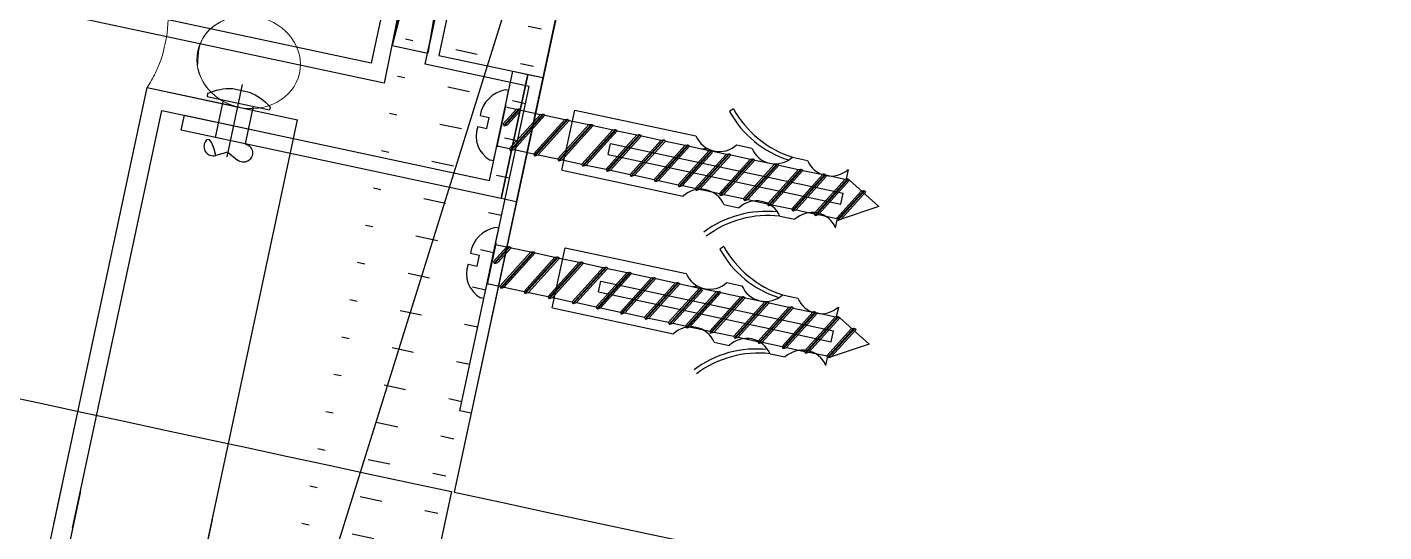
# Model space of a CAD drawing. Header units: inches. Extents: x 0 to 1813292486, y 0 to 3473589894.
# Drawn here: x 600485604.7 to 600485780.9, y 3473212659.6 to 3473212725.2 of the extents above; entities that cross this region are included whole.
import ezdxf

# ---------------------------------------------------------------- set-up
doc = ezdxf.new("R2010")
doc.units = ezdxf.units.IN
doc.header["$LTSCALE"] = 1000
doc.header["$MEASUREMENT"] = 0
doc.linetypes.add('AX-MALL-WALL-P02-QT$0$CENTER', pattern=[2, 1.25, -0.25, 0.25, -0.25])
doc.linetypes.add('AX-MALL-WALL-P02-QT$0$DASH', pattern=[0.35, 0.25, -0.1])
for name, color, linetype in [('A-Anno-Note', 241, 'Continuous'), ('AX-MALL-P02-200$0$A-Anno-Note', 241, 'Continuous'), ('AX-MALL-WALL-P02$0$A-Anno-Note', 241, 'Continuous'), ('AX-MALL-WALL-P02-QT$0$0BJECT', 7, 'Continuous'), ('AX-MALL-WALL-P02-QT$0$1', 1, 'Continuous'), ('AX-MALL-WALL-P02-QT$0$1填充', 8, 'Continuous'), ('AX-MALL-WALL-P02-QT$0$8', 8, 'Continuous'), ('AX-MALL-WALL-P02-QT$0$8 填充 虚线 打断线 0.1', 8, 'Continuous'), ('AX-MALL-WALL-P02-QT$0$A-Anno-Note', 241, 'Continuous'), ('AX-MALL-WALL-P02-QT$0$A-Curt', 151, 'Continuous'), ('AX-MALL-WALL-P02-QT$0$A-Detl-Fine', 152, 'Continuous'), ('AX-MALL-WALL-P02-QT$0$A-Detl-Patt', 8, 'Continuous'), ('AX-MALL-WALL-P02-QT$0$A-Detl-Thin', 131, 'Continuous'), ('AX-MALL-WALL-P02-QT$0$A-Hdrl', 31, 'Continuous'), ('AX-MALL-WALL-P02-QT$0$A-Wall', 2, 'Continuous'), ('AX-MALL-WALL-P02-QT$0$A-Wall-Patt', 13, 'Continuous'), ('AX-MALL-WALL-P02-QT$0$AP', 3, 'Continuous'), ('AX-MALL-WALL-P02-QT$0$GASKET', 2, 'Continuous'), ('AX-MALL-WALL-P02-QT$0$STSF', 2, 'Continuous')]:
    doc.layers.add(name, color=color, linetype=linetype)
doc.layers.add('AX-MALL-WALL-P02-QT$0$AM_SUPPR', color=6, linetype='Continuous', lineweight=30)

# ---------------------------------------------------------------- blocks, each defined once
blk = doc.blocks.new('AX-MALL-WALL-P02-QT$0$tj')
at = {"layer": 'AX-MALL-WALL-P02-QT$0$A-Detl-Patt'}
h = blk.add_hatch(dxfattribs=at)
h.set_pattern_fill('STEEL', color=256, scale=100.0000000000001, angle=50.43183869082386)
h.set_pattern_definition([(75.00000000004839, (-14278.19445574284, 156289.8254051208), (-153.3407249234246, 41.08752340989569), []), (75.00000000004839, (-14317.88195610046, 156358.5661673546), (-153.3407249234246, 41.08752340989569), [])])
edge = h.paths.add_edge_path()
edge.add_line((88101.273016572, 47666.64152574539), (87883.93542659283, 47459.84604215622))
edge.add_line((87883.93542659283, 47459.84604215622), (91571.54751467705, 43584.64122533798))
edge.add_arc((262949.389629302, 558937.705083496), 543101.4133620498, 251.6057364187558, 260.0288666978238)
edge.add_arc((172180.8466627672, -2862.146247219684), 27099.9982179492, 64.7128659603706, 96.9316049602786, ccw=False)
edge.add_arc((262948.9730309481, 558936.3205539446), 543099.9677998082, 261.6155114784545, 271.7251478115656)
edge.add_line((279298.9759148359, 16082.51663446426), (279298.9759315252, 16382.65274763107))
edge.add_arc((262948.9742454757, 558936.3204835369), 542799.9676941936, 261.62020364125146, 271.7261014454634, ccw=False)
edge.add_arc((172180.8456921196, -2862.14609140989), 27400.00151046549, 64.80631838577902, 96.83815911678944)
edge.add_arc((262949.394896181, 558937.7037490648), 542801.4137571028, 251.6136389015772, 260.02417327084333, ccw=False)
edge.add_line((91737.26096642017, 43845.69257831573), (88101.273016572, 47666.64152574539))
blk.add_lwpolyline([(88103.03003954887, 47737.33037519455), (87813.24658572674, 47461.60306501389), (91543.92713344097, 43541.13421487808, 0.03677856867194786), (168908.9495433569, 23989.2463850975, -0.1416543586965341), (183742.0972260237, 21592.70785188675, 0.04416604653312874), (279348.9759123325, 16034.00206041336), (279348.9759345055, 16434.18465709686, -0.04414427716130016), (183859.0483468771, 21979.79425859451, 0.1405450684183163), (168919.8474783897, 24393.46752309799, -0.03670519880877311), (91764.87840116024, 43889.20268630981), (88103.03007543087, 47737.33033752441)], format="xyb", dxfattribs=at)
blk.add_lwpolyline([(88101.273016572, 47666.64152574539), (87883.93542659283, 47459.84604215622), (91571.54751467705, 43584.64122533798, 0.0367693963449814), (168910.2986617088, 24039.77597379684, -0.1415142461245126), (183756.7420067787, 21641.08926153183, 0.04414024362697595), (279298.9759148359, 16082.51663446426), (279298.9759315252, 16382.65274763107, -0.04412389944666065), (183844.4648458958, 21931.40288829803, 0.1406825130026793), (168918.4574091434, 24342.94360637665, -0.03671436212623864), (91737.26096642017, 43845.69257831573)], format="xyb", close=True, dxfattribs=at)
at = {"layer": 'AX-MALL-WALL-P02-QT$0$A-Detl-Patt', "linetype": 'AX-MALL-WALL-P02-QT$0$DASH'}
blk.add_lwpolyline([(132859.3256877661, 31028.81037187576, 0.01157910886801878), (157439.846178174, 25572.01830101013, -0.462333613769394), (158405.7177597284, 23842.72780036926, 0.01722036223352319), (157511.3607667685, 21164.70069742203, 0.01722036223352319)], format="xyb", dxfattribs=at)
at = {"layer": 'AX-MALL-WALL-P02-QT$0$A-Detl-Thin'}
blk.add_lwpolyline([(132955.0325908661, 31417.19186973572, 0.01157910886800202), (157517.4692392349, 25964.41434717178, -0.4623336138809657), (158780.5320760012, 23703.03446149826, 0.01722036223491924), (157894.9001518488, 21051.13336324692, 0.01722036223491924)], format="xyb", dxfattribs=at)
at = {"layer": 'AX-MALL-WALL-P02-QT$0$A-Hdrl', "ltscale": 6}
for points in [[(132907.1791398525, 31223.00112438202, 0.0115791088679423), (157478.6577087641, 25768.216319561, -0.462333613938532), (158593.1249176264, 23772.88112783432, 0.0172203622342485), (157703.1304593086, 21107.91702842712)], [(132883.2524142265, 31125.90575170517, 0.01157910886798392), (157459.251943469, 25670.1173081398, -0.462333613904387), (158499.4213386774, 23807.8044629097, 0.01722036223404632), (157607.2456126213, 21136.30886173248, 0.01722036223404632)]]:
    blk.add_lwpolyline(points, format="xyb", dxfattribs=at)
blk = doc.blocks.new('AX-MALL-WALL-P02-QT$0$jjzx2')
at = {"layer": 'AX-MALL-WALL-P02-QT$0$A-Detl-Fine'}
blk.add_lwpolyline([(163801.0611921549, -125306.612030983), (163748.639652729, -125551.0542163849), (164139.8305363655, -125634.9465613365), (164192.1615567207, -125390.4849977493)], dxfattribs=at)
blk = doc.blocks.new('AX-MALL-WALL-P02-QT$0$GB12618-90-4×10铆厚5')
at = {"color": 3, "linetype": 'Continuous'}
for p, q in [((-0.3828890285466002, 4.144999999999996), (2.842170943040401e-13, 4.144999999999996)), ((2.842170943040401e-13, 4.144999999999996), (-2.557953848736361e-13, -4.144999999999982)), ((1.13686837721616e-13, 2), (5.000000000000085, 2)), ((-1.699999999999875, 1.090000000000003), (-1.700000000000017, -1.090000000000003)), ((6.5, 0), (7.260859888279697, 1.439128983241929)), ((6.5, 0), (7.260859888279697, -1.439128983241929)), ((-5.684341886080801e-14, -2), (5.000000000000171, -2)), ((-0.3828890285466002, -4.144999999999996), (-2.557953848736361e-13, -4.144999999999982))]:
    blk.add_line(p, q, dxfattribs=at)
at = {"color": 1, "linetype": 'AX-MALL-WALL-P02-QT$0$CENTER', "ltscale": 2.357947691000002}
blk.add_line((-2.470786271884123, 0), (7.1549121964959, 0), dxfattribs=at)
at = {"color": 3, "linetype": 'Continuous'}
for centre, radius, start, end in [((5.007748688829707, 0), 6.8, 142.4423901337784, 170.5515263407792), ((6.200000000000017, 1.999999999999986), 1.2, 332.1348283377681, 179.9999999999992), ((5.007748688829707, 0), 6.8, 189.4484736592125, 217.5576098662215), ((6.200000000000017, -1.999999999999986), 1.2, 180.0000000000008, 27.865171662232)]:
    blk.add_arc(centre, radius, start, end, dxfattribs=at)
blk = doc.blocks.new('AX-MALL-WALL-P02-QT$0$jmhgfjrwtuh45trhg')
at = {"layer": 'AX-MALL-WALL-P02-QT$0$8'}
h = blk.add_hatch(dxfattribs=at)
h.set_pattern_fill('HONEY', color=256, scale=0.25, angle=540, style=0)
h.set_pattern_definition([(180, (174902.8055026438, 260502.9244215135), (-1.190625000000001, 0.6874074999999996), [0.7937499999999996, -1.587499999999999]), (60.00000000000007, (174902.8055026438, 260502.9244215135), (1.190624857751951, 0.6874077463808479), [0.7937499999999998, -1.5875]), (120.0000000000001, (174902.8055026438, 260502.9244215135), (-1.422480490101788e-07, 1.374815246380847), [-1.587499999999998, 0.793749999999999])])
edge = h.paths.add_edge_path()
edge.add_ellipse((-7.381093692034483, 0.0004881098866462708), major_axis=(-4.500512427303327, 0.0599604968055805), ratio=0.8888964256937906, start_angle=0, end_angle=360)
h = blk.add_hatch(dxfattribs=at)
h.set_pattern_fill('ANSI31', color=256, scale=0.25, angle=540, style=0)
h.set_pattern_definition([(135, (174877.8915891033, 260527.0201570056), (0.5612660075668218, 0.561266007566822), [])])
edge = h.paths.add_edge_path()
edge.add_line((-6.732046198099852, -3.999984314665198), (0.7606497555971146, -3.999992402270436))
edge.add_arc((10.89760908910801, 1.372666469379169e-08), 10.89760908902902, 185.1706430858447, 201.5339390828918, ccw=False)
edge.add_arc((10.89760909097776, 1.46875754336584e-08), 10.89760909097777, 179.9999983242518, 185.1706430899903, ccw=False)
edge.add_arc((10.8976090814998, -3.305050677582244e-10), 10.8976090814998, 172.405914544884, 179.999998245292, ccw=False)
edge.add_arc((10.89760910163166, 2.399151188825499e-08), 10.89760909824084, 166.2009138960958, 172.405914685627, ccw=False)
edge.add_arc((10.89760909118997, 3.20384341279123e-09), 10.89760909305875, 158.4660575048171, 166.2009137768617, ccw=False)
edge.add_line((0.7606499921530485, 3.999993024393916), (-6.732046198099852, 3.999993018805981))
edge.add_line((-6.732046198099852, 3.999993018805981), (-7.434310466051102, 4.000001827254891))
edge.add_arc((-7.346563589607311, -0.7724568381427241), 4.77326525842158, 45.113146065855574, 91.05332694051708, ccw=False)
edge.add_arc((-7.285040638659268, -0.471543983603409), 4.519802628022898, 23.880201270293526, 42.973244887725286, ccw=False)
edge.add_arc((-17.96341248835284, -2.937949023056029), 15.42173703289524, 12.393051035798976, 16.175277688883625, ccw=False)
edge.add_arc((-7.124157124383296, 0.06055414242018581), 4.234584301495465, -16.603288786277403, 4.215310169606482, ccw=False)
edge.add_arc((-6.202524996367059, -0.2415477178019161), 3.265159700863698, 311.88282864647357, 343.85568820323726, ccw=False)
edge.add_arc((-7.167425456053625, 0.5221782191043327), 4.482791074939454, 293.45411963007103, 314.5488009221328, ccw=False)
edge.add_arc((-7.359334706204196, 0.963068322986814), 4.963637149729599, 269.13356864662484, 293.4607319460402, ccw=False)
edge.add_line((-7.434392362833023, -4.000001301988959), (-6.732046198099852, -4.000001301988959))
at = {"layer": 'AX-MALL-WALL-P02-QT$0$1', "lineweight": 5}
blk.add_lwpolyline([(-6.732046198099852, -3.999984314665198), (0.7606497555971146, -3.999992402270436, -0.07151991883264351), (0.04434557817876339, -0.9821176063269377, -0.02256502262157294), (0, 3.334134817123413e-07, -0.03314757349092835), (0.09558088518679142, 1.440163372084498, -0.02708104081121189), (0.3145258761942387, 2.599275596439838, -0.03376249720545622), (0.7606499921530485, 3.999993024393916), (-6.732046198099852, 3.999993018805981), (-7.434310466051102, 4.000001827254891, -0.2031804997258816), (-3.978027198463678, 2.60941007360816, -0.08350238853102138), (-3.152160692960024, 1.358188005164266, -0.01650457541436716), (-2.901027917861938, 0.3718159478157759, -0.09108895525925141), (-3.066128842532635, -1.149450266733766, -0.1404200751386546), (-4.02267349883914, -2.672497186809778, -0.09230372069197638), (-5.383209191262722, -3.590240551158786, -0.1065477416812411), (-7.434392362833023, -4.000001301988959), (-6.732046198099852, -4.000001301988959)], format="xyb", dxfattribs=at)
blk.add_ellipse((-7.381093692034483, 0.0004881098866462708), major_axis=(-4.500512427301946, 0.05996049685588117), ratio=0.8888964256939306, dxfattribs=at)
blk = doc.blocks.new('AX-MALL-WALL-P02-QT$0$pzd')
for p, q in [((-46.99231773451902, 3.870509743701405), (-46.98238723502436, 2.827295852588577)), ((-51.89071414621139, 3.637978807091713e-12), (-47.44426745038072, 2.627295852584211)), ((-47.4650342187233, -2.549312040882796), (-51.89071414621139, 3.637978807091713e-12)), ((-46.99816657703195, 0.7273625492634892), (-46.99816657703195, -0.7147973545615969)), ((-46.99231773451902, -3.870509743701405), (-46.99231773451902, -2.585558247239533))]:
    blk.add_line(p, q)
at = {"layer": 'AX-MALL-WALL-P02-QT$0$0BJECT'}
for p, q in [((-39.582473202041, 3.913673162471241), (-41.582473202041, 3.913673162471241)), ((-32.17262866956298, 3.956836581233802), (-34.17262866956298, 3.956836581233802)), ((-10.70183767256094, 4.000000000003638), (-26.76278413708496, 4.000000000003638)), ((-10.67745417730475, 4.000000000003638), (-10.67745417730475, -3.999999999996362)), ((-16.10487232582818, 0.7273625492634892), (-46.99816657703195, 0.7273625492634892)), ((-16.10487232582818, 0.7273625492634892), (-16.10487232582818, -0.7147973545615969)), ((-16.10487232582818, -0.7147973545615969), (-46.99816657703195, -0.7147973545615969)), ((-39.582473202041, -3.913673162471241), (-41.582473202041, -3.913673162471241)), ((-32.17262866956298, -3.956836581233802), (-34.17262866956298, -3.956836581233802)), ((-10.67745417730475, -3.999999999996362), (-26.76278413708496, -3.999999999996362)), ((-30.79212488308258, -8.462003983000614), (-30.37328007823089, -8.00474198261145))]:
    blk.add_line(p, q, dxfattribs=at)
for centre, radius, start, end in [((-40.90485334786354, 17.23789096762266), 13.38967771715128, 275.6678372151979, 319.0483574165744), ((-40.48600854301185, 16.78062896724077), 13.38967771715128, 275.6678372151979, 319.0483574165744), ((-44.30262324288196, 5.800649567903747), 3.310573394341929, 215.6634335188293, 325.2508364694484), ((-36.89277871040395, 5.843812986673584), 3.310573394341929, 215.6634335188293, 325.2508364694484), ((-29.48293417792593, 5.886976405436144), 3.310573394341929, 215.6634335188293, 325.2508364694484), ((-44.30262324288196, -5.800649567903747), 3.310573394341929, 34.7491635305516, 144.3365664811707), ((-36.89277871040395, -5.843812986669946), 3.310573394341929, 34.7491635305516, 144.3365664811707), ((-40.48600854301185, -16.78062896723713), 13.38967771715128, 40.95164258342553, 84.33216278480212), ((-29.48293417792593, -5.886976405436144), 3.310573394341929, 34.7491635305516, 144.3365664811707), ((-40.90485334786354, -17.23789096762266), 13.38967771715128, 40.95164258342553, 84.33216278480212)]:
    blk.add_arc(centre, radius, start, end, dxfattribs=at)
at = {"layer": 'AX-MALL-WALL-P02-QT$0$1', "linetype": 'Continuous'}
for p, q in [((-1.738379279267974, 4.66547399999763), (-1.736824256469845, 3.483230871865089)), ((-1.736824256469845, 4.669052371904399), (-1.288217818088015, 4.665473936289345)), ((-1.736824256469845, 3.483230871865089), (-1.736824256469845, -3.483230871865089)), ((1.202833203278715, 0.744011025668442), (0, 0.744011025668442)), ((0, 0.744011025668442), (0, -0.744011025668442)), ((1.202833203278715, -0.744011025668442), (0, -0.744011025668442)), ((-1.736824256469845, -3.483230871865089), (-1.736824256469845, -4.669052371904399)), ((-1.736824256469845, -4.669052371904399), (-1.299382817625883, -4.669052371897124))]:
    blk.add_line(p, q, dxfattribs=at)
at = {"layer": 'AX-MALL-WALL-P02-QT$0$1', "color": 2, "linetype": 'Continuous'}
for p, q in [((-47.44426745038072, 2.627295852584211), (-49.83636145586206, -1.515932501384668)), ((-47.09785728885618, 2.827295852588577), (-49.66315637509979, -1.615932501383213)), ((-46.98238723502436, 2.827295852588577), (-49.54768632126797, -1.615932501383213)), ((-46.86691718119255, 2.627295852584211), (-49.25901118667389, -1.515932501384668)), ((-44.46281281895062, 2.650687959114293), (-47.4650342187233, -2.549312040882796)), ((-47.09785728885618, 2.827295852588577), (-47.44426745038072, 2.627295852584211)), ((-44.11640265742608, 2.850687959118659), (-47.29182913797558, -2.649312040881341)), ((-44.00093260359426, 2.850687959118659), (-47.17635908412922, -2.649312040881341)), ((-46.98238723502436, 2.827295852588577), (-47.09785728885618, 2.827295852588577)), ((-47.08435184985865, 2.650687959114293), (-47.08546254974499, 2.650687959114293)), ((-46.86691718119255, 2.627295852584211), (-46.98238723502436, 2.827295852588577)), ((-43.88546254976245, 2.650687959114293), (-46.88768394953513, -2.549312040882796)), ((-44.46281281895062, 2.650687959114293), (-46.88042262019007, 2.650687959114293)), ((-44.11640265742608, 2.850687959118659), (-44.46281281895062, 2.650687959114293)), ((-41.48246888740687, 2.674080065644375), (-44.38924201999907, -2.360598686082085)), ((-41.13605872589687, 2.874080065648741), (-44.31148520643183, -2.625919934351259)), ((-41.02058867205051, 2.874080065648741), (-44.19601515260001, -2.625919934351259)), ((-44.00093260359426, 2.850687959118659), (-44.11640265742608, 2.850687959118659)), ((-41.48246888740687, 2.674080065644375), (-44.10289721842855, 2.674080065644375)), ((-43.88546254976245, 2.650687959114293), (-44.00093260359426, 2.850687959118659)), ((-40.90511861820414, 2.674080065644375), (-43.90734001800593, -2.525919934352714)), ((-41.13605872589687, 2.874080065648741), (-41.48246888740687, 2.674080065644375)), ((-38.28246888740978, 2.674080065644375), (-41.28469028718246, -2.525919934352714)), ((-41.02058867205051, 2.874080065648741), (-41.13605872589687, 2.874080065648741)), ((-37.93605872588523, 2.874080065648741), (-41.11148520643474, -2.625919934351259)), ((-40.90511861820414, 2.674080065644375), (-41.02058867205051, 2.874080065648741)), ((-37.82058867205342, 2.874080065648741), (-40.99601515258837, -2.625919934351259)), ((-38.28246888740978, 2.674080065644375), (-40.90511861820414, 2.674080065644375)), ((-37.7051186182216, 2.674080065644375), (-40.70734001799428, -2.525919934352714)), ((-37.93605872588523, 2.874080065648741), (-38.28246888740978, 2.674080065644375)), ((-35.08246888739814, 2.674080065644375), (-38.08469028718537, -2.525919934352714)), ((-37.82058867205342, 2.874080065648741), (-37.93605872588523, 2.874080065648741)), ((-34.73605872588814, 2.874080065648741), (-37.91148520643765, -2.625919934351259)), ((-37.7051186182216, 2.674080065644375), (-37.82058867205342, 2.874080065648741)), ((-34.62058867204178, 2.874080065648741), (-37.79601515259128, -2.625919934351259)), ((-35.08246888739814, 2.674080065644375), (-37.7051186182216, 2.674080065644375)), ((-34.50511861820996, 2.674080065644375), (-37.50734001799719, -2.525919934352714)), ((-34.73605872588814, 2.874080065648741), (-35.08246888739814, 2.674080065644375)), ((-31.88246888740105, 2.674080065644375), (-34.88469028718828, -2.525919934352714)), ((-34.62058867204178, 2.874080065648741), (-34.73605872588814, 2.874080065648741)), ((-31.53605872589105, 2.874080065648741), (-34.711485206426, -2.625919934351259)), ((-34.50511861820996, 2.674080065644375), (-34.62058867204178, 2.874080065648741)), ((-31.42058867205924, 2.874080065648741), (-34.59601515259419, -2.625919934351259)), ((-31.88246888740105, 2.674080065644375), (-34.50511861820996, 2.674080065644375)), ((-31.30511861821287, 2.674080065644375), (-34.3073400180001, -2.525919934352714)), ((-31.53605872589105, 2.874080065648741), (-31.88246888740105, 2.674080065644375)), ((-28.68469028719119, 2.674080065644375), (-31.59146341978339, -2.360598686082085)), ((-31.42058867205924, 2.874080065648741), (-31.53605872589105, 2.874080065648741)), ((-28.33828012568119, 2.874080065648741), (-31.51370660621615, -2.625919934351259)), ((-31.30511861821287, 2.674080065644375), (-31.42058867205924, 2.874080065648741)), ((-28.22281007183483, 2.874080065648741), (-31.39823655238433, -2.625919934351259)), ((-28.68469028719119, 2.674080065644375), (-31.30511861821287, 2.674080065644375)), ((-28.10734001798846, 2.674080065644375), (-31.10956141779025, -2.525919934352714)), ((-26.42037843087746, 2.674080065644375), (-29.32715156346967, -2.360598686082085)), ((-26.07396826935292, 2.874080065648741), (-29.24939474988787, -2.625919934351259)), ((-25.9584982155211, 2.874080065648741), (-29.13392469605606, -2.625919934351259)), ((-26.42037843087746, 2.674080065644375), (-29.04080676189915, 2.674080065644375)), ((-25.84302816167474, 2.674080065644375), (-28.84524956146197, -2.525919934352714)), ((-28.33828012568119, 2.874080065648741), (-28.68469028719119, 2.674080065644375)), ((-28.22281007183483, 2.874080065648741), (-28.33828012568119, 2.874080065648741)), ((-28.10734001798846, 2.674080065644375), (-28.22281007183483, 2.874080065648741)), ((-26.07396826935292, 2.874080065648741), (-26.42037843087746, 2.674080065644375)), ((-23.22037843086582, 2.674080065644375), (-26.22259983065305, -2.525919934352714)), ((-25.9584982155211, 2.874080065648741), (-26.07396826935292, 2.874080065648741)), ((-22.87396826935583, 2.874080065648741), (-26.04939474990533, -2.625919934351259)), ((-25.84302816167474, 2.674080065644375), (-25.9584982155211, 2.874080065648741)), ((-22.75849821550946, 2.874080065648741), (-25.93392469605897, -2.625919934351259)), ((-23.22037843086582, 2.674080065644375), (-25.84302816167474, 2.674080065644375)), ((-22.64302816167765, 2.674080065644375), (-25.64524956146488, -2.525919934352714)), ((-22.87396826935583, 2.874080065648741), (-23.22037843086582, 2.674080065644375)), ((-20.02037843086873, 2.674080065644375), (-23.02259983065596, -2.525919934352714)), ((-22.75849821550946, 2.874080065648741), (-22.87396826935583, 2.874080065648741)), ((-19.67396826935874, 2.874080065648741), (-22.84939474989369, -2.625919934351259)), ((-22.64302816167765, 2.674080065644375), (-22.75849821550946, 2.874080065648741)), ((-19.55849821551237, 2.874080065648741), (-22.73392469606188, -2.625919934351259)), ((-20.02037843086873, 2.674080065644375), (-22.64302816167765, 2.674080065644375)), ((-19.44302816168056, 2.674080065644375), (-22.44524956146779, -2.525919934352714)), ((-19.67396826935874, 2.874080065648741), (-20.02037843086873, 2.674080065644375)), ((-16.82037843087164, 2.674080065644375), (-19.82259983064432, -2.525919934352714)), ((-19.55849821551237, 2.874080065648741), (-19.67396826935874, 2.874080065648741)), ((-16.4739682693471, 2.874080065648741), (-19.6493947498966, -2.625919934351259)), ((-19.44302816168056, 2.674080065644375), (-19.55849821551237, 2.874080065648741)), ((-16.35849821551528, 2.874080065648741), (-19.53392469605024, -2.625919934351259)), ((-16.82037843087164, 2.674080065644375), (-19.44302816168056, 2.674080065644375)), ((-16.24302816168347, 2.674080065644375), (-19.24524956145615, -2.525919934352714)), ((-16.4739682693471, 2.874080065648741), (-16.82037843087164, 2.674080065644375)), ((-13.62259983066178, 2.674080065644375), (-16.52937296325399, -2.360598686082085)), ((-16.35849821551528, 2.874080065648741), (-16.4739682693471, 2.874080065648741)), ((-13.27618966913724, 2.874080065648741), (-16.45161614968674, -2.625919934351259)), ((-16.24302816168347, 2.674080065644375), (-16.35849821551528, 2.874080065648741)), ((-13.16071961530542, 2.874080065648741), (-16.33614609584038, -2.625919934351259)), ((-13.62259983066178, 2.674080065644375), (-16.24302816168347, 2.674080065644375)), ((-13.04524956145906, 2.674080065644375), (-16.04747096124629, -2.525919934352714)), ((-13.27618966913724, 2.874080065648741), (-13.62259983066178, 2.674080065644375)), ((-10.42259983065014, 2.674080065644375), (-13.42482123043737, -2.525919934352714)), ((-13.16071961530542, 2.874080065648741), (-13.27618966913724, 2.874080065648741)), ((-10.07618966914015, 2.874080065648741), (-13.25161614968965, -2.625919934351259)), ((-13.04524956145906, 2.674080065644375), (-13.16071961530542, 2.874080065648741)), ((-9.960719615293783, 2.874080065648741), (-13.13614609584329, -2.625919934351259)), ((-10.42259983065014, 2.674080065644375), (-13.04524956145906, 2.674080065644375)), ((-9.84524956146197, 2.674080065644375), (-12.8474709612492, -2.525919934352714)), ((-10.07618966914015, 2.874080065648741), (-10.42259983065014, 2.674080065644375)), ((-7.222599830653053, 2.674080065644375), (-10.22482123044028, -2.525919934352714)), ((-9.960719615293783, 2.874080065648741), (-10.07618966914015, 2.874080065648741)), ((-6.876189669143059, 2.874080065648741), (-10.05161614967801, -2.625919934351259)), ((-9.84524956146197, 2.674080065644375), (-9.960719615293783, 2.874080065648741)), ((-6.760719615311245, 2.874080065648741), (-9.936146095846198, -2.625919934351259)), ((-7.222599830653053, 2.674080065644375), (-9.84524956146197, 2.674080065644375)), ((-6.64524956146488, 2.674080065644375), (-9.647470961252111, -2.525919934352714)), ((-6.876189669143059, 2.874080065648741), (-7.222599830653053, 2.674080065644375)), ((-4.022599830655963, 2.674080065644375), (-7.024821230443195, -2.525919934352714)), ((-6.760719615311245, 2.874080065648741), (-6.876189669143059, 2.874080065648741)), ((-3.676189669131418, 2.874080065648741), (-6.851616149680922, -2.625919934351259)), ((-6.64524956146488, 2.674080065644375), (-6.760719615311245, 2.874080065648741)), ((-3.560719615299604, 2.874080065648741), (-6.736146095849108, -2.625919934351259)), ((-4.022599830655963, 2.674080065644375), (-6.64524956146488, 2.674080065644375)), ((-3.44524956146779, 2.674080065644375), (-6.447470961240469, -2.525919934352714)), ((-3.676189669131418, 2.874080065648741), (-4.022599830655963, 2.674080065644375)), ((-3.560719615299604, 2.874080065648741), (-3.676189669131418, 2.874080065648741)), ((-3.44524956146779, 2.674080065644375), (-3.560719615299604, 2.874080065648741)), ((-1.94636026135413, 2.674080065644375), (-3.44524956146779, 2.674080065644375)), ((-1.794442259488278, 2.7438022680617), (-1.794442259488278, -2.626583945562743)), ((-49.66315637509979, -1.615932501383213), (-49.83636145586206, -1.515932501384668)), ((-49.54768632126797, -1.615932501383213), (-49.66315637509979, -1.615932501383213)), ((-49.25901118667389, -1.515932501384668), (-49.54768632126797, -1.615932501383213)), ((-30.39425014045264, -0.2908120360771136), (-31.68469028719119, -2.525919934352714)), ((-15.33215968390869, -0.2908120360771136), (-16.62259983066178, -2.525919934352714)), ((-2.534381083707558, -0.2908120360771136), (-3.824821230446105, -2.525919934352714)), ((-2.187970922197565, -0.09081203608002397), (-3.651616149683832, -2.625919934351259)), ((-2.072500868351199, -0.09081203608002397), (-3.536146095852018, -2.625919934351259)), ((-1.957030814504833, -0.2908120360771136), (-3.247470961257932, -2.525919934352714)), ((-2.187970922197565, -0.09081203608002397), (-2.534381083707558, -0.2908120360771136)), ((-2.072500868351199, -0.09081203608002397), (-2.187970922197565, -0.09081203608002397)), ((-1.957030814504833, -0.2908120360771136), (-2.072500868351199, -0.09081203608002397)), ((-47.29182913797558, -2.649312040881341), (-47.4650342187233, -2.549312040882796)), ((-47.17635908412922, -2.649312040881341), (-47.29182913797558, -2.649312040881341)), ((-46.88768394953513, -2.549312040882796), (-47.17635908412922, -2.649312040881341)), ((-44.26503421872621, -2.549312040882796), (-46.88768394953513, -2.549312040882796)), ((-44.09182913797849, -2.649312040881341), (-44.26503421872621, -2.549312040882796)), ((-43.97635908413213, -2.649312040881341), (-44.09182913797849, -2.649312040881341)), ((-43.68768394953804, -2.549312040882796), (-43.97635908413213, -2.649312040881341)), ((-41.28469028718246, -2.525919934352714), (-43.90734001800593, -2.525919934352714)), ((-41.11148520643474, -2.625919934351259), (-41.28469028718246, -2.525919934352714)), ((-40.99601515258837, -2.625919934351259), (-41.11148520643474, -2.625919934351259)), ((-40.70734001799428, -2.525919934352714), (-40.99601515258837, -2.625919934351259)), ((-38.08469028718537, -2.525919934352714), (-40.70734001799428, -2.525919934352714)), ((-37.91148520643765, -2.625919934351259), (-38.08469028718537, -2.525919934352714)), ((-37.79601515259128, -2.625919934351259), (-37.91148520643765, -2.625919934351259)), ((-37.50734001799719, -2.525919934352714), (-37.79601515259128, -2.625919934351259)), ((-34.88469028718828, -2.525919934352714), (-37.50734001799719, -2.525919934352714)), ((-34.711485206426, -2.625919934351259), (-34.88469028718828, -2.525919934352714)), ((-34.59601515259419, -2.625919934351259), (-34.711485206426, -2.625919934351259)), ((-34.3073400180001, -2.525919934352714), (-34.59601515259419, -2.625919934351259)), ((-31.68469028719119, -2.525919934352714), (-34.3073400180001, -2.525919934352714)), ((-31.51148520642892, -2.625919934351259), (-31.68469028719119, -2.525919934352714)), ((-31.3960151525971, -2.625919934351259), (-31.51148520642892, -2.625919934351259)), ((-31.10734001800301, -2.525919934352714), (-31.3960151525971, -2.625919934351259)), ((-28.48691168696678, -2.525919934352714), (-31.10956141779025, -2.525919934352714)), ((-26.22259983065305, -2.525919934352714), (-28.84524956146197, -2.525919934352714)), ((-28.31370660621906, -2.625919934351259), (-28.48691168696678, -2.525919934352714)), ((-28.19823655237269, -2.625919934351259), (-28.31370660621906, -2.625919934351259)), ((-27.9095614177786, -2.525919934352714), (-28.19823655237269, -2.625919934351259)), ((-26.04939474990533, -2.625919934351259), (-26.22259983065305, -2.525919934352714)), ((-25.93392469605897, -2.625919934351259), (-26.04939474990533, -2.625919934351259)), ((-25.64524956146488, -2.525919934352714), (-25.93392469605897, -2.625919934351259)), ((-23.02259983065596, -2.525919934352714), (-25.64524956146488, -2.525919934352714)), ((-22.84939474989369, -2.625919934351259), (-23.02259983065596, -2.525919934352714)), ((-22.73392469606188, -2.625919934351259), (-22.84939474989369, -2.625919934351259)), ((-22.44524956146779, -2.525919934352714), (-22.73392469606188, -2.625919934351259)), ((-19.82259983064432, -2.525919934352714), (-22.44524956146779, -2.525919934352714)), ((-19.6493947498966, -2.625919934351259), (-19.82259983064432, -2.525919934352714)), ((-19.53392469605024, -2.625919934351259), (-19.6493947498966, -2.625919934351259)), ((-19.24524956145615, -2.525919934352714), (-19.53392469605024, -2.625919934351259)), ((-16.62259983066178, -2.525919934352714), (-19.24524956145615, -2.525919934352714)), ((-16.44939474989951, -2.625919934351259), (-16.62259983066178, -2.525919934352714)), ((-16.3339246960677, -2.625919934351259), (-16.44939474989951, -2.625919934351259)), ((-16.04524956147361, -2.525919934352714), (-16.3339246960677, -2.625919934351259)), ((-13.42482123043737, -2.525919934352714), (-16.04747096124629, -2.525919934352714)), ((-13.25161614968965, -2.625919934351259), (-13.42482123043737, -2.525919934352714)), ((-13.13614609584329, -2.625919934351259), (-13.25161614968965, -2.625919934351259)), ((-12.8474709612492, -2.525919934352714), (-13.13614609584329, -2.625919934351259)), ((-10.22482123044028, -2.525919934352714), (-12.8474709612492, -2.525919934352714)), ((-10.05161614967801, -2.625919934351259), (-10.22482123044028, -2.525919934352714)), ((-9.936146095846198, -2.625919934351259), (-10.05161614967801, -2.625919934351259)), ((-9.647470961252111, -2.525919934352714), (-9.936146095846198, -2.625919934351259)), ((-7.024821230443195, -2.525919934352714), (-9.647470961252111, -2.525919934352714)), ((-6.851616149680922, -2.625919934351259), (-7.024821230443195, -2.525919934352714)), ((-6.736146095849108, -2.625919934351259), (-6.851616149680922, -2.625919934351259)), ((-6.447470961240469, -2.525919934352714), (-6.736146095849108, -2.625919934351259)), ((-3.824821230446105, -2.525919934352714), (-6.447470961240469, -2.525919934352714)), ((-3.651616149683832, -2.625919934351259), (-3.824821230446105, -2.525919934352714)), ((-3.536146095852018, -2.625919934351259), (-3.651616149683832, -2.625919934351259)), ((-3.247470961257932, -2.525919934352714), (-3.536146095852018, -2.625919934351259)), ((-1.94636026135413, -2.525919934352714), (-3.247470961257932, -2.525919934352714))]:
    blk.add_line(p, q, dxfattribs=at)
at = {"layer": 'AX-MALL-WALL-P02-QT$0$1', "linetype": 'Continuous'}
for centre, radius, start, end in [((-2.403435083848308, 1.205115724722418), 3.635627662754216, 352.713582822098, 72.32148330197641), ((-2.836932293008431, -0.9287610150240653), 4.043987861451619, 292.3464590782594, 2.618474797892668)]:
    blk.add_arc(centre, radius, start, end, dxfattribs=at)
at = {"layer": 'AX-MALL-WALL-P02-QT$0$1', "color": 2, "linetype": 'Continuous'}
for centre, start, end in [((-1.94636026135413, 2.874080065648741), 270, 0), ((-1.94636026135413, -2.725919934349804), 0, 90)]:
    blk.add_arc(centre, 0.2, start, end, dxfattribs=at)
blk = doc.blocks.new('AX-MALL-WALL-P02-QT$0$A$C063F76F4')
at = {"layer": 'AX-MALL-WALL-P02-QT$0$8 填充 虚线 打断线 0.1', "ltscale": 2}
h = blk.add_hatch(dxfattribs=at)
h.set_pattern_fill('HEX', color=256, scale=3)
h.set_pattern_definition([(0, (11.74999980442226, 37.39510298892856), (0, 4.949334), [2.8575, -5.715]), (120, (11.74999980442226, 37.39510298892856), (-4.286248975814051, -2.474666999999999), [2.857499999999994, -5.714999999999988]), (59.99999999999999, (14.60749980434775, 37.39510298892856), (-4.286248975814051, 2.474667000000001), [2.8575, -5.715])])
h.paths.add_polyline_path([(18.5, 159.4673534315079), (18.50000000558794, 55.00000017695129), (1.5, 55.00000017695129), (1.5, 159.4673534315079)])
at = {"layer": 'AX-MALL-WALL-P02-QT$0$8 填充 虚线 打断线 0.1', "ltscale": 10}
h = blk.add_hatch(dxfattribs=at)
h.set_pattern_fill('ANSI37', color=256, scale=0.5, angle=270)
h.set_pattern_definition([(315, (76.75960782915354, 60.93933982774615), (0.5612660075668222, 0.5612660075668219), []), (44.99999999999999, (76.75960782915354, 60.93933982774615), (-0.5612660075668219, 0.5612660075668222), [])])
h.paths.add_polyline_path([(2, 38.50002197735012), (2, 55.00000017695129), (0, 55.00000017695129), (0, 38.50002197735012)])
at = {"ltscale": 2}
blk.add_lwpolyline([(15.29999990388751, 160.2000001762062), (19.99999990314245, 160.2000001762062), (19.99990182556212, 55.00208372995257), (15.29990182630718, 55.00208372995257)], close=True, dxfattribs=at)
for points in [[(19.99999990314245, 160.2000001762062), (15.29990182630718, 55.00208372995257)], [(15.30000022053719, 160.2000001762062), (19.99990182556212, 55.00208372995257)]]:
    blk.add_lwpolyline(points, dxfattribs=at)
at = {"layer": 'AX-MALL-WALL-P02-QT$0$1填充', "color": 8, "ltscale": 10}
blk.add_lwpolyline([(2, 38.50002197735012), (2, 55.00000017695129), (0, 55.00000017695129), (0, 38.50002197735012)], close=True, dxfattribs=at)
at = {"layer": 'AX-MALL-WALL-P02-QT$0$8', "ltscale": 80}
blk.add_lwpolyline([(0, 200), (19.99999846145511, 200), (20.00004668906331, 55.00208372995257)], dxfattribs=at)
at = {"layer": 'AX-MALL-WALL-P02-QT$0$8', "ltscale": 2}
for points in [[(19.99999999813735, 55.00000017695129), (20.00001169927418, 160.2002641968429), (4.041939973831177e-07, 159.4673534315079)], [(3.725290298461914e-09, 159.4673536103219), (1.862645149230957e-09, 55.00000017695129)]]:
    blk.add_lwpolyline(points, dxfattribs=at)
at = {"layer": 'AX-MALL-WALL-P02-QT$0$AP'}
blk.add_lwpolyline([(4, 54.99999996088445), (2, 54.99999996088445), (2, 38.50002197735012), (44.49999999813735, 38.50002197735012), (44.49999999813735, 40.50002197735012), (4, 40.50002197735012)], close=True, dxfattribs=at)
for points in [[(50.00000000186265, -14.98942399024963), (50.00000000186265, 43.00002203695476), (30.00000000186265, 43.00002203695476)], [(30.00000000186265, -14.98942399024963), (30.00000000186265, 43.00002203695476)], [(47.50000000186265, -14.98942399024963), (47.50000000186265, 40.50002203695476), (30.00000000186265, 40.50002203695476)]]:
    blk.add_lwpolyline(points, dxfattribs=at)
at = {"layer": 'AX-MALL-WALL-P02-QT$0$STSF'}
blk.add_lwpolyline([(0, 54.99999996088445), (0, 10.42926629818976), (1.5, 10.42926629818976), (1.5, 53.49999996088445), (15.29999990202487, 53.49999996088445), (15.29999990388751, 160.9673534315079), (1.5, 160.9673534315079), (1.5, 195.8044423684478), (0, 195.8044423684478), (0, 159.4673534315079), (13.79999990388751, 159.4673534315079), (13.79999990947545, 54.99999996088445), (0, 54.99999996088445)], dxfattribs=at)
at = {"color": 8, "xscale": -1, "rotation": 180}
for p in [(5.736824257299304, 47.75001096911728), (3.236824257299304, 30)]:
    blk.add_blockref('AX-MALL-WALL-P02-QT$0$pzd', p, dxfattribs=at)
at = {"color": 1, "xscale": -1.5, "yscale": 1.5, "zscale": 1.5, "rotation": 180}
blk.add_blockref('AX-MALL-WALL-P02-QT$0$jmhgfjrwtuh45trhg', (48.85902501456439, 49.00001157261431), dxfattribs=at)
at = {"ltscale": 10, "rotation": 270}
blk.add_blockref('AX-MALL-WALL-P02-QT$0$GB12618-90-4×10铆厚5', (37.99999999813735, 43.50002197735012), dxfattribs=at)
blk = doc.blocks.new('AX-MALL-WALL-P02-QT$0$A$C0A607B9E')
at = {"linetype": 'Continuous'}
h = blk.add_hatch(dxfattribs=at)
h.set_pattern_fill('ANSI37', color=1)
h.set_pattern_definition([(45, (-14339043.63523581, -8955566.604721913), (-1.122532015133644, 1.122532015133644), []), (135, (-14339043.63523581, -8955566.604721913), (-1.122532015133644, -1.122532015133644), [])])
edge = h.paths.add_edge_path()
edge.add_arc((-0.9139503181124102, 1.200005680356738), 0.3000000007109677, 90.00000149136477, 158.929007380809)
edge.add_arc((-10.52524774848678, 4.903107314972528), 9.999999999843164, 296.68295386745126, 338.92900744899754, ccw=False)
edge.add_arc((-5.899999882837115, -4.299994455418107), 0.3000000008783908, 116.6829538936344, 276.6693296848372)
edge.add_arc((-6.910409859460344, 4.341132302995603), 8.999999999489495, 276.6693296640343, 314.4305404647798)
edge.add_arc((-0.3999999367800706, -2.299994305821036), 0.3000000002775039, 15.965287726026588, 134.4305406202942, ccw=False)
edge.add_line((-0.1115713827311993, -2.217477826401591), (0.3154286928474903, -3.710016246885061))
edge.add_arc((0.7000000978382417, -3.599994275853302), 0.3999999995578422, 195.9652875317322, 344.0347155208576)
edge.add_line((1.084571508690715, -3.710016226395965), (1.511571504175663, -2.217477781698108))
edge.add_arc((1.800000062481238, -2.299994244905033), 0.2999999999106872, 15.965287485570286, 164.0347154745168, ccw=False)
edge.add_line((2.088428616523743, -2.217477766796947), (2.515428692102432, -3.710016187280416))
edge.add_arc((2.900000097758064, -3.599994215050893), 0.4000000005265283, 195.9652876704863, 344.0347156596117)
edge.add_line((3.284571509808302, -3.710016164928675), (3.711571503430605, -2.217477722093463))
edge.add_arc((4.00000006173618, -2.299994185300388), 0.2999999999106869, 15.965287485570173, 164.0347154745168, ccw=False)
edge.add_line((4.288428615778685, -2.217477707192302), (4.715428693220019, -3.710016125813127))
edge.add_arc((5.100000098210771, -3.599994154781367), 0.3999999995578422, 195.9652875317322, 344.0347155208576)
edge.add_line((5.484571509063244, -3.71001610532403), (5.911571504548192, -2.217477662488818))
edge.add_arc((6.200000063120209, -2.29999412476442), 0.299999999910687, 15.96528767057572, 164.0347156595223, ccw=False)
edge.add_line((6.488428616896272, -2.217477645725012), (6.915428692474961, -3.710016066208482))
edge.add_arc((7.300000097895622, -3.599994094782827), 0.4000000000795124, 195.9652875690395, 360.0000015636518)
edge.add_line((7.700000097975135, -3.599994083866477), (7.700000008568168, -0.2999997902661562))
edge.add_arc((7.400000008754432, -0.2999997986480594), 0.2999999998137356, 1.600825587715661e-06, 90.00000160082558)
edge.add_line((7.400000000372529, 2.011656761169434e-07), (0, 0))
edge.add_line((0, 0), (-4.097819328308105e-08, 1.500005705282092))
edge.add_line((-4.097819328308105e-08, 1.500005705282092), (-0.9139503259211779, 1.500005681067705))
at = {"color": 1, "linetype": 'Continuous'}
blk.add_lwpolyline([(-0.9139503259211779, 1.500005681067705, 0.3101686492580818), (-1.193891020491719, 1.30786301009357, -0.1864497568041369), (-6.03471584059298, -4.031942946836352, 0.8389983335969544), (-5.865158159285784, -4.597964344546199, 0.1662717036753362), (-0.610013160854578, -2.085764415562153, -0.5684557283123705), (-0.1115713827311993, -2.217477826401591), (0.3154286928474903, -3.710016246885061, 0.754029116043224), (1.084571508690715, -3.710016226395965), (1.511571504175663, -2.217477781698108, -0.7540291160419995), (2.088428616523743, -2.217477766796947), (2.515428692102432, -3.710016187280416, 0.754029116043224), (3.284571509808302, -3.710016164928675), (3.711571503430605, -2.217477722093463, -0.7540291160419994), (4.288428615778685, -2.217477707192302), (4.715428693220019, -3.710016125813127, 0.754029116043224), (5.484571509063244, -3.71001610532403), (5.911571504548192, -2.217477662488818, -0.7540291160419995), (6.488428616896272, -2.217477645725012), (6.915428692474961, -3.710016066208482, 0.8695526997197187), (7.700000097975135, -3.599994083866477), (7.700000008568168, -0.2999997902661562, 0.414213562373095), (7.400000000372529, 2.011656761169434e-07), (0, 0), (-4.097819328308105e-08, 1.500005705282092)], format="xyb", close=True, dxfattribs=at)
blk = doc.blocks.new('AX-MALL-WALL-P02-QT$0$尺寸分格点')
at = {"ltscale": 10}
h = blk.add_hatch(color=1, dxfattribs=at)
h.dxf.hatch_style = 1
edge = h.paths.add_edge_path()
edge.add_line((0, -1.5), (-5.470445860503725e-37, 1.862645149230957e-09))
edge.add_line((0, 1.862645149230957e-09), (-1.5, 0))
edge.add_arc((0, 0), 1.5, 180, 270)
edge = h.paths.add_edge_path()
edge.add_line((0, 1.5), (5.470445846917725e-37, 1.862645149230957e-09))
edge.add_line((0, 1.862645149230957e-09), (1.5, 0))
edge.add_arc((0, 0), 1.5, 0, 90)
for p, q in [((0, -2.5), (0, 2.5)), ((-2.5, 0), (2.5, 0))]:
    blk.add_line(p, q)
blk.add_circle((0, 0), 1.5)
blk = doc.blocks.new('AX-MALL-WALL-P02-QT$0$定位点')
blk.add_blockref('AX-MALL-WALL-P02-QT$0$尺寸分格点', (0, 0))
blk = doc.blocks.new('AX-MALL-WALL-P02-QT$0$A$C40565891')
h = blk.add_hatch()
h.set_pattern_fill('NET', color=6, scale=0.5, angle=315)
h.set_pattern_definition([(225.0000000000001, (-8954763.885715963, -14331520.94940183), (-1.122532015133644, 1.122532015133643), []), (135.0000000000001, (-8954763.885715963, -14331520.94940183), (1.122532015133643, 1.122532015133644), [])])
edge = h.paths.add_edge_path()
edge.add_line((-2.873205080628395, -1), (-17.1267949193716, -1))
edge.add_arc((-17.12679491817267, -2.000000000321539), 1.000000000321539, 90.00000006869386, 120.0000000686844)
edge.add_line((-17.6267949193716, -1.133974596858025), (-19.29999999888241, -2.099999999627471))
edge.add_line((-19.29999999888241, -2.099999999627471), (-19.59999999962747, -2.099999999627471))
edge.add_arc((-19.60000000055891, -1.700000000186378), 0.3999999994410928, 180.0000001333858, 270.00000013341844, ccw=False)
edge.add_line((-20, -1.700000001117587), (-20, 1.699999999254942))
edge.add_arc((-19.59999999962758, 1.699999999255055), 0.4000000003724153, 89.99999999998369, 180.0000000000163, ccw=False)
edge.add_line((-19.59999999962747, 2.099999999627471), (-19.29999999888241, 2.099999999627471))
edge.add_line((-19.29999999888241, 2.099999999627471), (-17.6267949193716, 1.133974596858025))
edge.add_arc((-17.12679491817268, 2.000000000321516), 1.000000000321515, 239.9999999313152, 269.9999999313065)
edge.add_line((-17.1267949193716, 1), (-2.873205080628395, 1))
edge.add_arc((-2.873205081827319, 2.000000000321497), 1.000000000321497, 270.0000000686933, 300.0000000686851)
edge.add_line((-2.373205080628395, 1.133974596858025), (-0.6999999992549419, 2.099999999627471))
edge.add_line((-0.6999999992549419, 2.099999999627471), (-0.400000000372529, 2.099999999627471))
edge.add_arc((-0.4000000003724153, 1.699999999255056), 0.4000000003724153, -1.63140612130519e-11, 90.00000000001631, ccw=False)
edge.add_line((0, 1.699999999254942), (0, -1.700000001117587))
edge.add_arc((-0.3999999994410927, -1.700000000186378), 0.3999999994410927, 269.99999986658156, 359.99999986661413, ccw=False)
edge.add_line((-0.400000000372529, -2.099999999627471), (-0.6999999992549419, -2.099999999627471))
edge.add_line((-0.6999999992549419, -2.099999999627471), (-2.373205080628395, -1.133974596858025))
edge.add_arc((-2.873205081827309, -2.00000000032146), 1.00000000032146, 59.99999993131432, 89.9999999313073)
at = {"layer": 'AX-MALL-WALL-P02-QT$0$STSF', "lineweight": 40}
blk.add_lwpolyline([(-2.873205080628395, -1), (-17.1267949193716, -1, 0.1316524975873539), (-17.6267949193716, -1.133974596858025), (-19.29999999888241, -2.099999999627471), (-19.59999999962747, -2.099999999627471, -0.4142135623732616), (-20, -1.700000001117587), (-20, 1.699999999254942, -0.4142135623732612), (-19.59999999962747, 2.099999999627471), (-19.29999999888241, 2.099999999627471), (-17.6267949193716, 1.133974596858025, 0.1316524975873571), (-17.1267949193716, 1), (-2.873205080628395, 1, 0.1316524975873597), (-2.373205080628395, 1.133974596858025), (-0.6999999992549419, 2.099999999627471), (-0.400000000372529, 2.099999999627471, -0.4142135623732616), (0, 1.699999999254942), (0, -1.700000001117587, -0.4142135623732616), (-0.400000000372529, -2.099999999627471), (-0.6999999992549419, -2.099999999627471), (-2.373205080628395, -1.133974596858025, 0.1316524975873647)], format="xyb", close=True, dxfattribs=at)
blk = doc.blocks.new('AX-MALL-WALL-P02-QT$0$A$C5DA96DE0')
at = {"layer": 'AX-MALL-WALL-P02-QT$0$AM_SUPPR', "color": 3}
for points in [[(-22.00068093277514, 105.1999999992549), (-22.00001176260412, 46.60000000149012, -0.414213562373095), (-21.70001176185906, 46.29999999888241), (-21.7000117637217, 45.30000000074506, -0.4142135651008757), (-21.90001176483929, 45.09999999962747), (-22.11765938811004, 45.09999999962747, 0.3152987896086648), (-22.30559791438282, 44.96840402856469), (-22.88795028813183, 43.36840402893722, 0.5486187836891172), (-22.68258061446249, 43.10076105967164), (-19.96206398494542, 43.32127769291401, 0.1763269799607178), (-19.83807377703488, 43.37909527309239), (-19.45859040878713, 43.75857864320278, 0.5773502703764628), (-19.54824795387685, 44.09318516403437), (-19.70076583139598, 44.13405220396817, -0.3107450373417215), (-19.86631920561194, 44.32805990986526), (-20.20001176558435, 46.220524456352), (-20.20001176558435, 46.30000000074506, -0.664494698151357), (-19.35008465312421, 46.6571428515017, 0.1962615707062706), (-19.21011380665004, 46.59999999962747), (-15.80001176707447, 46.59999999962747, -0.414213562373095), (-15.50001176446676, 46.30000000074506), (-15.50001176446676, 45.99448045343161), (-16.4794679954648, 44.32503772899508, 0.5796797259406589), (-16.35058767162263, 44.09999999776483), (-15.09727879799902, 44.09999999776483, 0.266079426403572), (-14.23476512730122, 44.59396623261273), (-13.34764037840068, 46.10603376291692, -0.2660794268336467), (-12.48512670956552, 46.59999999776483), (-12.48512670956552, 46.59999999776483), (12.48510318435729, 46.59999999962747, -0.2660794268336467), (13.3476168513298, 46.10603376291692), (14.23474160209298, 44.59396623261273, 0.266079426403572), (15.09725527279079, 44.09999999962747), (16.35056414455175, 44.09999999962747, 0.5796797259406589), (16.47944446653128, 44.32503772713244), (15.49998823925853, 45.99448045343161), (15.49998823553324, 46.29999999888241, -0.414213562373095), (15.7999882362783, 46.59999999962747), (19.21009027957916, 46.59999999962747, 0.1962615707062706), (19.35006112605333, 46.6571428515017, -0.664494698151357), (20.19998823665082, 46.29999999888241), (20.19998823665082, 46.220524456352), (19.86629567667842, 44.32805990800261, -0.3107450373417215), (19.70074230805039, 44.13405220396817), (19.54822442866862, 44.09318516217172, 0.5773502703764628), (19.45856687985361, 43.75857864320278), (19.83805025182664, 43.37909527309239, 0.1763269799607178), (19.96204045787454, 43.32127769291401), (22.68255708739161, 43.10076105967164, 0.5486187836891172), (22.88792676106095, 43.36840402893722), (22.30557438544929, 44.96840402670205, 0.3152987896086648), (22.11763586290181, 45.10000000149012), (21.89998823590577, 45.09999999962747, -0.4142135651008757), (21.69998823665082, 45.29999999888241), (21.69998823478818, 46.29999999888241, -0.414213562373095), (21.99998823739588, 46.59999999962747), (22.00029997527599, 73.89985392801464)], [(-12.48512671142817, 26.59999999962747), (-12.48512671142817, 26.59999999962747, -0.266079426695036), (-13.34764038026333, 27.09396623820066), (-14.23476512916386, 28.60603376477957, 0.2660794267352428), (-15.09727879799902, 29.10000000149012), (-16.35058767162263, 29.09999999962747, 0.5796797243171364), (-16.4794679954648, 28.87496227398515), (-15.50001176446676, 27.20551954396069), (-15.50001176819205, 26.90000000223517, -0.414213562429924), (-15.80001176521182, 26.59999999776483), (-19.21011380665004, 26.59999999962747, 0.196261570738114), (-19.35008465498686, 26.54285714589059, -0.6644947009864839), (-20.20001176558435, 26.90000000223517), (-20.20001176558435, 26.97947554662824), (-19.86631920747459, 28.87194008752704, -0.3107450376907102), (-19.70076583139598, 29.06594779156148), (-19.5482479557395, 29.10681483522058, 0.5773502691095918), (-19.45859040878713, 29.44142135605216), (-19.83807377517223, 29.82090472429991, 0.1763269806166101), (-19.96206398680806, 29.87872230820358), (-22.68258061632514, 30.0992389395833, 0.5486187865199976), (-22.88795028440654, 29.83159597031772), (-22.30559791252017, 28.23159597069025, 0.3152987889515711), (-22.1176593862474, 28.09999999962747), (-21.90001176297665, 28.09999999776483, -0.4142135620321224), (-21.70001176558435, 27.89999999850988), (-21.70001176558435, 26.90000000037253, -0.414213562429924), (-22.00001176446676, 26.59999999962747), (-22.00026272423565, -1.862645149230957e-09), (22.00026272051036, 0), (22.00006804615259, 18.00577012822032)], [(22.00005050562322, 19.99999999813735), (21.99998823739588, 26.59999999962747, -0.414213562429924), (21.69998823665082, 26.90000000037253), (21.69998823478818, 27.89999999850988, -0.4142135620321224), (21.89998823776841, 28.09999999962747), (22.11763586103916, 28.09999999776483, 0.3152987889515711), (22.30557438544929, 28.23159596882761), (22.88792676106095, 29.83159597218037, 0.5486187865199976), (22.68255708925426, 30.0992389395833), (19.96204045601189, 29.87872230820358, 0.1763269806166101), (19.83805024810135, 29.82090472429991), (19.45856687985361, 29.44142135605216, 0.5773502691095918), (19.54822443053126, 29.10681483708322), (19.70074230805039, 29.06594779156148, -0.3107450376907102), (19.86629567667842, 28.87194008752704), (20.19998823851347, 26.97947554290295), (20.19998824037611, 26.89999999850988, -0.6644947009864839), (19.35006112605333, 26.54285714402795, 0.196261570738114), (19.21009027957916, 26.59999999776483), (15.79998823441565, 26.59999999776483, -0.414213562429924), (15.49998823925853, 26.89999999850988), (15.49998823925853, 27.20551954582334), (16.47944446466863, 28.87496227398515, 0.5796797243171364), (16.3505641464144, 29.09999999962747), (15.09725527092814, 29.09999999776483, 0.2660794267352428), (14.23474160209298, 28.60603376477957), (13.3476168513298, 27.09396623820066, -0.266079426695036), (12.48510318249464, 26.59999999962747), (-12.48512671142817, 26.59999999962747)]]:
    blk.add_lwpolyline(points, format="xyb", dxfattribs=at)
for points in [[(22.00029996782541, 73.89983759261668), (22.00005446560681, 73.89983759261668), (21.99998823553324, 105.1999999992549), (-22.00068093277514, 105.1999999992549)], [(-19.80001176521182, 103), (-19.80001176521182, 103), (-19.80001176334918, 74.70021012239158), (-19.00001176446676, 73.70021012239158), (-19.00001176446676, 68.70021012239158), (-19.00001176446676, 63.70021012239158), (-20.00001176446676, 62.70021012611687), (-20.00001176446676, 48.79999999888241), (19.99998823553324, 48.79999999701977), (19.99998823739588, 62.70021012425423), (18.99998823739588, 63.70021012425423), (18.99998823739588, 68.70021012239158), (18.99998823553324, 73.70021012425423), (19.79998823814094, 74.70021012052894), (19.79998823814094, 103), (-19.80001176521182, 103)], [(-19.00003717839718, 24.40000000223517), (-19.00003717839718, 16.60000000149012), (-19.8001159671694, 15.59989579208195), (-19.80026083253324, 2.199999997392297), (-19.80001176521182, 2.199999999254942), (19.80023730732501, 2.199999997392297), (19.80009244196117, 15.5998957939446), (19.0000136513263, 16.60000000149012), (19.0000136513263, 24.40000000223517), (-19.00003717839718, 24.40000000223517)], [(21.99999776296318, 20.00577012635767), (43.9999977555126, 20.00634960085154), (43.99998722039163, 20.40634960122406), (44.99999512173235, 20.10637594014406), (44.99998722039163, 20.40637594088912), (45.99999512173235, 20.10640227980912), (45.99998722039163, 20.40640228055418), (46.99999512173235, 20.10642861947417), (46.99998722039163, 20.40642862021923), (47.99999511986971, 20.10645495913923), (47.99998721852899, 20.40645495988429), (48.99998721852899, 20.40648129954934), (49.00005043298006, 18.00648130103946), (22.00006804615259, 18.00577012822032)]]:
    blk.add_lwpolyline(points, dxfattribs=at)
at = {"color": 6, "ltscale": 10, "xscale": -0.9999999999999999, "rotation": 90}
blk.add_blockref('AX-MALL-WALL-P02-QT$0$A$C40565891', (-17.70395603775978, 26.59999999776483), dxfattribs=at)
at = {"color": 6, "ltscale": 10, "rotation": 270}
blk.add_blockref('AX-MALL-WALL-P02-QT$0$A$C40565891', (17.7039325106889, 26.59999999962747), dxfattribs=at)
blk = doc.blocks.new('AX-MALL-WALL-P02-QT$0$A$C3D8E1D5A')
at = {"color": 3, "ltscale": 10}
blk.add_lwpolyline([(-25.00024726614356, -18.80000000074506), (-25.00024726614356, -17.5), (-23.00024726614356, -17.5), (-23.00024726614356, -15.49870925210416), (-6.999231616035104, -15.49870925210416), (-6.999231616035104, -22.4997000452131), (-5.299231618642807, -22.49987648613751, 0.4142135623695433), (-4.999231617897749, -22.19987648539245), (-4.999231617897749, -21.80005405470729, 0.4140000559725384), (-5.299012914299965, -21.50005413405597), (-5.699499286711216, -21.49969883821905, -0.483847094079415), (-5.991148311644793, -21.13052784092724), (-5.699231617152691, -19.89966636151075), (-1.299031617119908, -19.89966636151075), (-1.005294770002365, -21.1397417280823, -0.4741802569087657), (-1.298974558711052, -21.49969902634621), (-1.699460931122303, -21.50005413405597, 0.4140000559734259), (-1.999242229387164, -21.80005405470729), (-1.999242229387164, -22.19987648539245, 0.4142135624494586), (-1.699242228642106, -22.49987648613751), (0.0007206704467535019, -22.49987648613751), (0, 0), (-22.90028521977365, 0), (-22.90028521977365, -1), (-22.40028521977365, -1), (-22.40028521977365, -3, -0.414213562373095), (-22.90028521977365, -3.5), (-25.00028521940112, -3.5), (-25.46520863845944, -2.913615984842181, 0.4988684829111732), (-25.94440526142716, -2.92562854103744), (-27.44440526142716, -5.025628542527556, 0.8192868568614478), (-27.04232501238585, -5.455046217888594), (-25.50028521940112, -4.5), (-22.90028521977365, -4.5, 0.414213562373095), (-21.40028521977365, -3), (-21.40028521977365, -1), (-3.19995454326272, -1, -0.4142094303452601), (-0.9999545440077782, -3.199968963861465), (-0.9996059481054544, -18.5), (-5.999231616035104, -18.5), (-5.999231616035104, -14.5), (-24.00024726614356, -14.5), (-24.00024726614356, -16.5), (-25.00024726614356, -16.5), (-27.20351210050285, -16.5, 0.6582415972160955), (-27.56668968312442, -17.34365977905691), (-25.86342484690249, -19.14365977980196, 0.6827143578984822), (-25.00028521940112, -18.79383949562907)], format="xyb", dxfattribs=at)
blk = doc.blocks.new('AX-MALL-WALL-P02-QT$0$A$C3EB17898')
at = {"color": 6}
for p, q in [((22.00011673569679, 23.00000000001455), (31.33093450777233, 1)), ((31.33093450404704, 22.99999999998545), (22.00011673942208, 0.9999999999854481))]:
    blk.add_line(p, q, dxfattribs=at)
blk.add_lwpolyline([(22.00011673569679, 23.00000000001455), (31.33093450404704, 22.99999999998545), (31.33093450777233, 1), (22.00011673942208, 0.9999999999854481)], close=True, dxfattribs=at)
at = {"color": 6, "ltscale": 10}
for name, p in [('AX-MALL-WALL-P02-QT$0$A$C5DA96DE0', (0, -23.70584608986974)), ('AX-MALL-WALL-P02-QT$0$A$C3D8E1D5A', (49.90040195731854, 50.19399150274694))]:
    blk.add_blockref(name, p, dxfattribs=at)
at = {"color": 6, "ltscale": 10, "rotation": 180}
blk.add_blockref('AX-MALL-WALL-P02-QT$0$A$C0A607B9E', (48.99995207971369, -3.305792821571231), dxfattribs=at)
at = {"layer": 'AX-MALL-WALL-P02-QT$0$GASKET', "extrusion": (0, 0, -1), "zscale": -1, "rotation": 270}
blk.add_blockref('AX-MALL-WALL-P02-QT$0$定位点', (1.455191522836685e-11, 0), dxfattribs=at)
blk = doc.blocks.new('AX-MALL-WALL-P02-QT$0$A$C29A03729')
at = {"color": 6, "ltscale": 10, "rotation": 15.0579728388687}
for name, p in [('AX-MALL-WALL-P02-QT$0$A$C063F76F4', (156.6843519806862, 42.24924168153666)), ('AX-MALL-WALL-P02-QT$0$A$C3EB17898', (178.0940132029355, 124.3358067923691))]:
    blk.add_blockref(name, p, dxfattribs=at)
blk = doc.blocks.new('AX-MALL-WALL-P02-QT$0$500C')
at = {"layer": 'AX-MALL-WALL-P02-QT$0$AP'}
for p, q in [((0, 0), (-83.3942298348993, -277.7220756243914)), ((2.394210098311305, -0.7193638570606709), (-80.28047047555447, -276.0463037807494)), ((19.15360855683684, -5.754889156669378), (-58.48410229757428, -264.3159167058766))]:
    blk.add_line(p, q, dxfattribs=at)
blk = doc.blocks.new('AX-MALL-WALL-P02-QT$0$mqst2')
at = {"color": 6, "ltscale": 10, "xscale": -1, "rotation": 2.996448819783204}
blk.add_blockref('AX-MALL-WALL-P02-QT$0$A$C29A03729', (272228.8214683533, -34643.19316291809), dxfattribs=at)
at = {"color": 6, "rotation": 4.616197225274383}
blk.add_blockref('AX-MALL-WALL-P02-QT$0$500C', (272019.1391447783, -34608.60687398911), dxfattribs=at)
blk = doc.blocks.new('AX-MALL-WALL-P02-QT')
at = {"layer": 'AX-MALL-WALL-P02-QT$0$A-Wall-Patt'}
h = blk.add_hatch(dxfattribs=at)
h.set_pattern_fill('普通砖', color=256, scale=200, style=0)
h.set_pattern_definition([(45, (0, 359.0227), (-353.55353201463, 353.55353201463), [])])
h.paths.add_polyline_path([(600295051.113549, 3473105332.740989, 0.0001850651190624831), (600295388.1140416, 3473105117.752008), (600295495.6168659, 3473105286.402957, -0.0001850651190624831), (600295158.7411895, 3473105501.312312)])
at = {"layer": 'AX-MALL-WALL-P02-QT$0$A-Curt'}
blk.add_arc((600585645.7160176, 3473560475.274326), 539999.9524419116, 237.3691216280034, 237.4429752582195, dxfattribs=at)
at = {"layer": 'AX-MALL-WALL-P02-QT$0$A-Detl-Patt', "linetype": 'AX-MALL-WALL-P02-QT$0$DASH'}
blk.add_line((600289175.8827522, 3473097768.797612), (600299435.5535638, 3473111012.714852), dxfattribs=at)
at = {"layer": 'AX-MALL-WALL-P02-QT$0$A-Wall'}
blk.add_line((600295158.7411895, 3473105501.312312), (600295051.113549, 3473105332.740989), dxfattribs=at)
blk.add_arc((600585643.0259651, 3473560471.057727), 539994.950832749, 237.4430120327555, 237.4854258333008, dxfattribs=at)
at = {"layer": 'AX-MALL-WALL-P02-QT$0$A-Anno-Note'}
for name, p, rotation in [('AX-MALL-WALL-P02-QT$0$mqst2', (600052179.2710491, 3473232742.396311), 339.5681613092181), ('AX-MALL-WALL-P02-QT$0$jjzx2', (600185298.4270658, 3473279938.045597), 339.5681613092246)]:
    blk.add_blockref(name, p, dxfattribs=dict(at, rotation=rotation))
at = {"layer": 'AX-MALL-WALL-P02-QT$0$A-Detl-Thin', "rotation": 339.5681613091762}
blk.add_blockref('AX-MALL-WALL-P02-QT$0$tj', (600144118.6961328, 3473128496.287411), dxfattribs=at)
blk = doc.blocks.new('AX-MALL-WALL-P02')
at = {"layer": 'AX-MALL-WALL-P02$0$A-Anno-Note'}
blk.add_blockref('AX-MALL-WALL-P02-QT', (0, 0), dxfattribs=at)
blk = doc.blocks.new('AX-MALL-P02-200')
at = {"layer": 'AX-MALL-P02-200$0$A-Anno-Note'}
blk.add_blockref('AX-MALL-WALL-P02', (0, 0), dxfattribs=at)

msp = doc.modelspace()

# ---------------------------------------------------------------- block references
at = {"layer": 'A-Anno-Note', "rotation": 20.43183869077545}
msp.add_blockref('AX-MALL-P02-200', (1250392458.527329, 9048125.682563305), dxfattribs=at)

doc.saveas('drawing.dxf')
